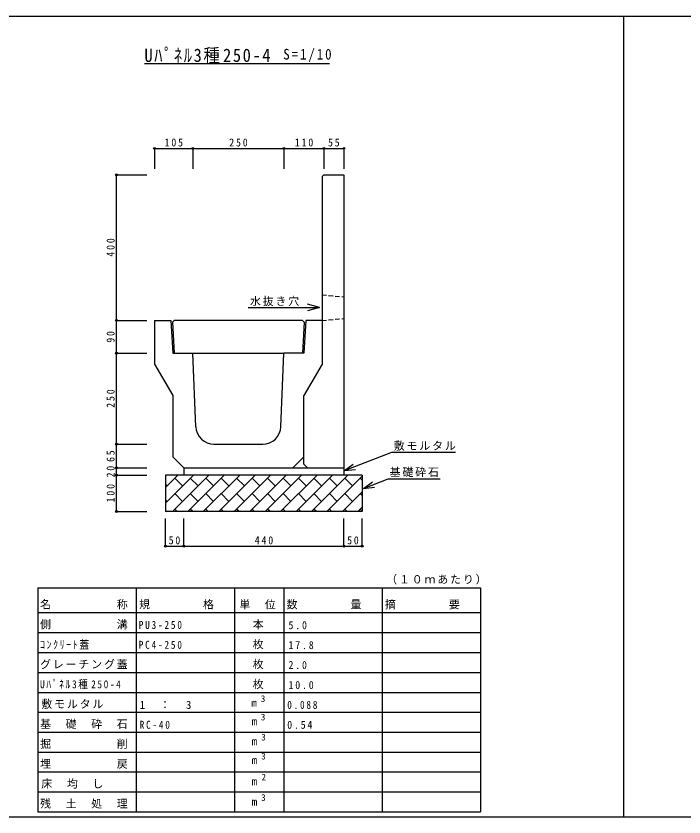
# Model space of a CAD drawing. Units: millimetres at full size, sheet at 1:10. Extents: x -3391 to 2609, y -812 to 1388.
# Drawn here: x -1058 to 776, y -812 to 1388 of the extents above; entities that cross this region are included whole.
import ezdxf
from ezdxf.enums import TextEntityAlignment as Align

# ---------------------------------------------------------------- set-up
doc = ezdxf.new("R2010")
doc.units = ezdxf.units.MM
doc.header["$LTSCALE"] = 10
doc.header["$PDMODE"] = 32
doc.header["$PDSIZE"] = 5
doc.linetypes.add('DASHED1', pattern=[1.8, 1.2, -0.6])
doc.layers.add('0-0_通り芯', color=3, linetype='Continuous')
doc.layers.add('0-3_建具', color=7, linetype='Continuous')
doc.styles.add('ＭＳ ゴシック', font='')
doc.styles.get('ＭＳ ゴシック').set_extended_font_data('MS Gothic')

msp = doc.modelspace()

# ---------------------------------------------------------------- linework, layer by layer
at = {"layer": '0-0_通り芯', "color": 2}
for p, q in [((-3390.75, 1388.12), (2609.25, 1388.12)), ((609.25, 1388.12), (609.25, -811.88))]:
    msp.add_line(p, q, dxfattribs=at)
at = {"layer": '0-0_通り芯'}
for p, q in [((-212.89, 952.08), (-157.89, 952.08)), ((-212.89, 952.08), (-157.89, 952.08)), ((-157.89, 952.08), (-157.89, 127.08)), ((-623.89, 552.08), (-628.61, 547.08)), ((-271.89, 552.08), (-623.89, 552.08)), ((-271.89, 552.08), (-267.17, 547.08)), ((-217.89, 552.08), (-262.89, 552.08)), ((-628.61, 547.08), (-623.89, 462.08)), ((-267.17, 547.08), (-271.89, 462.08)), ((-627.89, 462.08), (-322.89, 462.08)), ((-564.81, 260.08), (-572.89, 462.08)), ((-330.97, 260.08), (-322.89, 462.08)), ((-267.89, 157.08), (-267.89, 345.47)), ((-514.85, 212.08), (-380.93, 212.08)), ((-267.89, 177.08), (-297.89, 147.08)), ((-267.89, 157.08), (-257.89, 147.08)), ((-597.89, 147.08), (-597.89, 127.08)), ((-297.89, 147.08), (-157.89, 147.08)), ((-647.89, 127.08), (-647.89, 27.08)), ((-107.89, 127.08), (-647.89, 127.08)), ((-647.89, 50.53), (-571.35, 127.08)), ((-647.89, 92.96), (-613.77, 127.08)), ((-628.92, 27.08), (-528.92, 127.08)), ((-601.02, 97.4), (-622.24, 118.61)), ((-586.5, 27.08), (-486.5, 127.08)), ((-558.6, 97.4), (-579.81, 118.61)), ((-544.07, 27.08), (-444.07, 127.08)), ((-516.17, 97.4), (-537.38, 118.61)), ((-501.64, 27.08), (-401.64, 127.08)), ((-473.74, 97.4), (-494.96, 118.61)), ((-459.22, 27.08), (-359.22, 127.08)), ((-431.32, 97.4), (-452.53, 118.61)), ((-416.79, 27.08), (-316.79, 127.08)), ((-388.89, 97.4), (-410.1, 118.61)), ((-374.36, 27.08), (-274.36, 127.08)), ((-346.46, 97.4), (-367.68, 118.61)), ((-331.94, 27.08), (-231.94, 127.08)), ((-304.04, 97.4), (-325.25, 118.61)), ((-289.51, 27.08), (-189.51, 127.08)), ((-261.61, 97.4), (-282.82, 118.61)), ((-247.08, 27.08), (-147.08, 127.08)), ((-219.18, 97.4), (-240.4, 118.61)), ((-204.66, 27.08), (-107.89, 123.84)), ((-176.76, 97.4), (-197.97, 118.61)), ((-134.33, 97.4), (-155.55, 118.61)), ((-107.89, 113.38), (-113.12, 118.61)), ((-107.89, 127.08), (-107.89, 27.08)), ((-643.45, 97.4), (-647.89, 101.84)), ((-601.02, 54.97), (-622.24, 76.19)), ((-558.6, 54.97), (-579.81, 76.19)), ((-516.17, 54.97), (-537.38, 76.19)), ((-473.74, 54.97), (-494.96, 76.19)), ((-431.32, 54.97), (-452.53, 76.19)), ((-388.89, 54.97), (-410.1, 76.19)), ((-346.46, 54.97), (-367.68, 76.19)), ((-304.04, 54.97), (-325.25, 76.19)), ((-261.61, 54.97), (-282.82, 76.19)), ((-219.18, 54.97), (-240.4, 76.19)), ((-176.76, 54.97), (-197.97, 76.19)), ((-162.23, 27.08), (-107.89, 81.42)), ((-134.33, 54.97), (-155.55, 76.19)), ((-107.89, 70.96), (-113.12, 76.19)), ((-643.45, 54.97), (-647.89, 59.41)), ((-107.89, 27.08), (-647.89, 27.08)), ((-615.55, 27.08), (-622.24, 33.76)), ((-573.12, 27.08), (-579.81, 33.76)), ((-530.7, 27.08), (-537.38, 33.76)), ((-488.27, 27.08), (-494.96, 33.76)), ((-445.84, 27.08), (-452.53, 33.76)), ((-403.42, 27.08), (-410.1, 33.76)), ((-360.99, 27.08), (-367.68, 33.76)), ((-318.56, 27.08), (-325.25, 33.76)), ((-276.14, 27.08), (-282.82, 33.76)), ((-233.71, 27.08), (-240.4, 33.76)), ((-191.29, 27.08), (-197.97, 33.76)), ((-148.86, 27.08), (-155.55, 33.76)), ((-119.8, 27.08), (-107.89, 38.99)), ((-107.89, 28.53), (-113.12, 33.76))]:
    msp.add_line(p, q, dxfattribs=at)
at = {"layer": '0-0_通り芯', "linetype": 'DASHED1'}
for p, q in [((-217.89, 622.08), (-157.89, 617.08)), ((-217.89, 552.08), (-157.89, 557.08))]:
    msp.add_line(p, q, dxfattribs=at)
at = {"layer": '0-0_通り芯'}
for points in [[(-212.89, 952.08), (-217.89, 947.08), (-217.89, 552.08)], [(-677.89, 552.08), (-677.89, 432.08), (-627.89, 345.47), (-627.89, 177.08), (-597.89, 147.08), (-297.89, 147.08)], [(-677.89, 552.08), (-632.89, 552.08), (-627.89, 462.08)], [(-262.89, 552.08), (-267.89, 462.08), (-322.89, 462.08)], [(-217.89, 552.08), (-217.89, 432.08), (-267.89, 345.47)]]:
    msp.add_lwpolyline(points, dxfattribs=at)
at = {"layer": '0-0_通り芯', "color": 2}
msp.add_lwpolyline([(-3390.75, -811.88), (-1390.75, -811.88), (609.25, -811.88), (2609.25, -811.88)], dxfattribs=at)
at = {"layer": '0-0_通り芯'}
for centre, start, end in [((-514.85, 262.08), 182.29061, 270), ((-380.93, 262.08), 270, 357.70939)]:
    msp.add_arc(centre, 50, start, end, dxfattribs=at)
at = {"layer": '0-3_建具'}
for p, q in [((-705.75, 1258.12), (-197.35, 1258.12)), ((-677.89, 1024.52), (-572.89, 1024.52)), ((-677.89, 1024.52), (-677.89, 968.28)), ((-572.89, 1024.52), (-572.89, 968.28)), ((-572.89, 1024.52), (-322.89, 1024.52)), ((-322.89, 1024.52), (-322.89, 968.28)), ((-322.89, 1024.52), (-212.89, 1024.52)), ((-212.89, 1024.52), (-212.89, 968.28)), ((-212.89, 1024.52), (-157.89, 1024.52)), ((-157.89, 1024.52), (-157.89, 968.28)), ((-782.34, 552.08), (-782.34, 952.08)), ((-782.34, 952.08), (-699.21, 952.08)), ((-225.02, 587.56), (-257.94, 578.38)), ((-782.34, 462.08), (-782.34, 552.08)), ((-782.34, 552.08), (-699.21, 552.08)), ((-782.34, 552.08), (-699.21, 552.08)), ((-782.34, 212.08), (-782.34, 462.08)), ((-782.34, 462.08), (-699.21, 462.08)), ((-782.34, 147.08), (-782.34, 212.08)), ((-782.34, 212.08), (-699.21, 212.08)), ((-156.4, 139.54), (-26.5, 190.45)), ((-26.5, 190.45), (148.68, 190.45)), ((-156.4, 139.54), (-132.26, 157.34)), ((-782.34, 127.08), (-782.34, 147.08)), ((-782.34, 147.08), (-699.21, 147.08)), ((-156.4, 139.54), (-126.59, 142.88)), ((-782.34, 27.08), (-782.34, 127.08)), ((-782.34, 127.08), (-699.21, 127.08)), ((-104.07, 90.5), (-36.76, 116.79)), ((-36.76, 116.79), (106.27, 116.79)), ((-104.07, 90.5), (-79.91, 108.28)), ((-104.07, 90.5), (-74.26, 93.81)), ((-782.34, 27.08), (-699.21, 27.08)), ((-647.89, -68.2), (-647.89, 7.59)), ((-597.89, -68.2), (-597.89, 7.59)), ((-157.89, -68.2), (-157.89, 7.59)), ((-107.89, -68.2), (-107.89, 7.59)), ((-647.89, -68.2), (-597.89, -68.2)), ((-597.89, -68.2), (-157.89, -68.2)), ((-157.89, -68.2), (-107.89, -68.2)), ((-998.25, -182.16), (216.75, -182.16)), ((-998.25, -182.16), (-998.25, -797.76)), ((-728.25, -182.16), (-728.25, -797.76)), ((-458.25, -182.16), (-458.25, -797.76)), ((-323.25, -182.16), (-323.25, -797.76)), ((-53.25, -182.16), (-53.25, -797.76)), ((216.75, -182.16), (216.75, -797.76)), ((-998.25, -250.56), (216.75, -250.56)), ((-998.25, -305.28), (216.75, -305.28)), ((-998.25, -360), (216.75, -360)), ((-998.25, -414.72), (216.75, -414.72)), ((-998.25, -469.72), (216.75, -469.72)), ((-998.25, -524.16), (216.75, -524.16)), ((-998.25, -578.88), (216.75, -578.88)), ((-998.25, -633.6), (216.75, -633.6)), ((-998.25, -688.32), (216.75, -688.32)), ((-998.25, -743.04), (216.75, -743.04)), ((-998.25, -797.76), (216.75, -797.76)), ((-912.75, -797.76), (-3.75, -797.76))]:
    msp.add_line(p, q, dxfattribs=at)
msp.add_lwpolyline([(-421.33, 587.56), (-225.02, 587.56), (-257.94, 596.74)], dxfattribs=at)
for p in [(-677.89, 1024.52), (-572.89, 1024.52), (-322.89, 1024.52), (-212.89, 1024.52), (-157.89, 1024.52), (-782.34, 952.08), (-782.34, 552.08), (-782.34, 462.08), (-782.34, 212.08), (-782.34, 147.08), (-782.34, 127.08), (-782.34, 27.08), (-647.89, -68.2), (-597.89, -68.2), (-157.89, -68.2), (-107.89, -68.2)]:
    msp.add_point(p, dxfattribs=at)

# ---------------------------------------------------------------- texts
at = {"layer": '0-3_建具', "color": 4, "style": 'ＭＳ ゴシック'}
for s, p in [('3', (-386.22, -501.54)), ('3', (-386.22, -552.16)), ('3', (-385.05, -607.22)), ('3', (-385.32, -659.48)), ('2', (-384.42, -717)), ('3', (-385.32, -773.09))]:
    msp.add_text(s, height=18.33, dxfattribs=at).set_placement(p, align=Align.BOTTOM_LEFT)
at = {"layer": '0-3_建具', "style": 'ＭＳ ゴシック'}
for p in [(-412.32, -515.91), (-411.42, -566.52), (-411.42, -621.24), (-411.42, -673.23), (-411.33, -731.37), (-411.15, -787.46)]:
    msp.add_text('m', height=21.99, dxfattribs=at).set_placement(p, align=Align.BOTTOM_LEFT)
at = {"layer": '0-3_建具', "color": 3, "insert": (-705.75, 1258.12), "char_height": 36.66, "attachment_point": 7, "style": 'ＭＳ ゴシック'}
msp.add_mtext('\\T1.2;\\W0.9;Uﾊﾟﾈﾙ3種250-4', dxfattribs=at)
at = {"layer": '0-3_建具', "attachment_point": 7, "style": 'ＭＳ ゴシック'}
for s, insert, char_height in [('\\T1.28;\\W0.9;S=1/10', (-324.72, 1261.44), 29.33), ('\\T1.38;\\W0.9;105', (-650.39, 1029.52), 21.99), ('\\T1.38;\\W0.9;250', (-472.89, 1029.52), 21.99), ('\\T1.38;\\W0.9;110', (-292.89, 1029.52), 21.99), ('\\T1.36;\\W0.9;55', (-201.64, 1029.52), 21.99), ('\\T1.17;水抜き穴', (-416.11, 591.13), 21.99), ('\\T1.17;敷モルタル', (-21.27, 194.01), 21.99), ('\\T1.17;基礎砕石', (-32.59, 121.75), 21.99), ('\\T1.36;\\W0.9;50', (-639.14, -63.2), 21.99), ('\\T1.38;\\W0.9;440', (-402.89, -63.2), 21.99), ('\\T1.36;\\W0.9;50', (-149.14, -63.2), 21.99), ('\\T1.17;（１０ｍあたり）', (-41.99, -173.22), 21.99), ('\\T1.17;名\u3000\u3000\u3000\u3000\u3000称', (-992.25, -241.62), 21.99), ('\\T1.17;規\u3000\u3000\u3000\u3000格', (-720.5, -241.62), 21.99), ('\\T1.17;単\u3000位', (-445.25, -241.62), 21.99), ('\\T1.17;数\u3000\u3000\u3000\u3000量', (-315.5, -241.62), 21.99), ('\\T1.17;摘\u3000\u3000\u3000\u3000要', (-45.5, -241.62), 21.99), ('\\T1.17;側\u3000\u3000\u3000\u3000\u3000溝', (-992.25, -296.34), 21.99), ('\\T1.39;\\W0.85;PU3-250', (-721.5, -295.55), 21.99), ('\\T1.17;\u3000本', (-443.5, -296.34), 21.99), ('\\T1.38;\\W0.9;5.0', (-310.25, -296.34), 21.99), ('\\T1.33;\\W0.9;ｺﾝｸﾘｰﾄ蓋', (-992.25, -351.06), 21.99), ('\\T1.39;\\W0.85;PC4-250', (-721.5, -350.27), 21.99), ('\\T1.17;\u3000枚', (-443.5, -351.06), 21.99), ('\\T1.38;\\W0.9;17.8', (-310.25, -351.06), 21.99), ('\\T1.17;グレーチング蓋', (-992.25, -405.78), 21.99), ('\\T1.17;\u3000枚', (-443.5, -405.78), 21.99), ('\\T1.38;\\W0.9;2.0', (-310.25, -405.78), 21.99), ('\\T1.35;\\W0.85;Uﾊﾟﾈﾙ3種250-4', (-992.25, -460.78), 21.99), ('\\T1.17;\u3000枚', (-443.5, -460.78), 21.99), ('\\T1.38;\\W0.9;10.0', (-310.25, -460.78), 21.99), ('\\T1.17;敷モルタル', (-988.75, -515.22), 21.99), ('\\T1.21;1\u3000：\u30003', (-718.75, -515.22), 21.99), ('\\T1.38;\\W0.85;0.088', (-313.75, -515.22), 21.99), ('\\T1.17;基\u3000礎\u3000砕\u3000石', (-992.25, -569.94), 21.99), ('\\T1.38;\\W0.85;RC-40', (-718.75, -569.94), 21.99), ('\\T1.38;\\W0.9;0.54', (-313.75, -569.94), 21.99), ('\\T1.17;掘\u3000\u3000\u3000\u3000\u3000削', (-992.25, -624.66), 21.99), ('\\T1.17;埋\u3000\u3000\u3000\u3000\u3000戻', (-992.25, -679.38), 21.99), ('\\T1.17;床\u3000均\u3000し', (-988.75, -734.1), 21.99), ('\\T1.17;残\u3000土\u3000処\u3000理', (-992.25, -788.82), 21.99)]:
    msp.add_mtext(s, dxfattribs=dict(at, insert=insert, char_height=char_height))
at = {"layer": '0-3_建具', "char_height": 21.99, "attachment_point": 7, "rotation": 90, "style": 'ＭＳ ゴシック'}
for s, insert in [('\\T1.38;\\W0.9;400', (-787.34, 727.08)), ('\\T1.36;\\W0.9;90', (-787.34, 490.83)), ('\\T1.38;\\W0.9;250', (-787.34, 312.08)), ('\\T1.36;\\W0.9;65', (-787.34, 163.33)), ('\\T1.36;\\W0.9;20', (-787.34, 120.83)), ('\\T1.38;\\W0.9;100', (-787.34, 52.08))]:
    msp.add_mtext(s, dxfattribs=dict(at, insert=insert))

doc.saveas('drawing.dxf')
